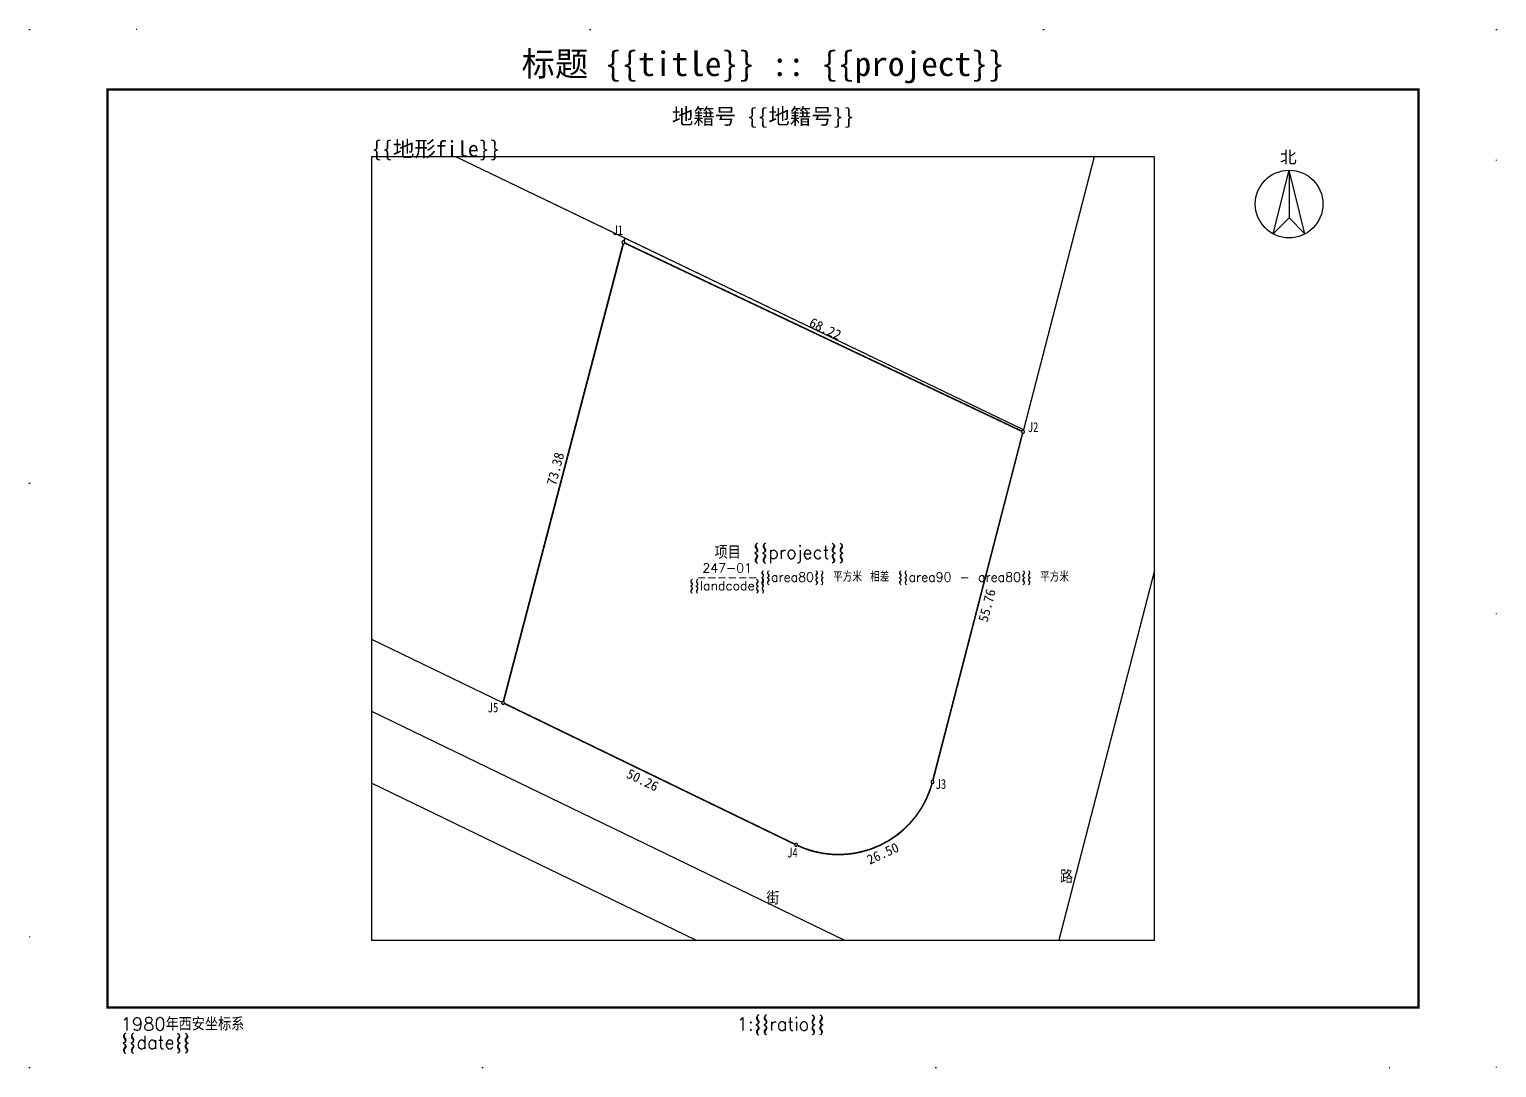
# Model space of a CAD drawing. Extents: x 1126655 to 1127345, y 4215862 to 4216253.
# Drawn here: x 1126655.2 to 1126881.6, y 4215985.3 to 4216145.4 of the extents above; entities that cross this region are included whole.
import ezdxf
from ezdxf.enums import TextEntityAlignment as Align

# ---------------------------------------------------------------- set-up
doc = ezdxf.new("R2010")
doc.units = 0
doc.header["$MEASUREMENT"] = 0
doc.linetypes.add('DOT', pattern=[6.35, 0, -6.35])
for name, color, linetype in [('border_inner', 252, 'Continuous'), ('border_main', 7, 'Continuous'), ('border_source', 7, 'Continuous'), ('dim_jzd_index', 6, 'Continuous'), ('dim_jzd_point', 6, 'Continuous'), ('dim_length', 5, 'Continuous'), ('gh', 7, 'Continuous'), ('print_region', 7, 'Continuous'), ('symbols', 4, 'Continuous'), ('宗地边界', 6, 'Continuous'), ('定桩书', 6, 'Continuous'), ('属性注记', 7, 'Continuous'), ('道路中心线', 3, 'X100'), ('道路名称', 150, 'Continuous')]:
    doc.layers.add(name, color=color, linetype=linetype)
doc.styles.get("Standard").update_dxf_attribs({"font": ''})
doc.styles.add('XDXT', font='txt.shx', dxfattribs={"bigfont": 'hztxt.shx'})
doc.styles.get('Standard').set_extended_font_data('SimSun')
doc.linetypes.add('X100', pattern='A,12,-1.5,[149,symbolx.shx,S=0.08,R=0,X=0,Y=0],-1.5', length=15)

# ---------------------------------------------------------------- blocks, each defined once
blk = doc.blocks.new('gh')
at = {"layer": 'border_inner', "color": 8}
blk.add_lwpolyline([(560198.75, 4322973.17), (560319.58, 4322973.17), (560319.58, 4323094), (560198.75, 4323094)], close=True, dxfattribs=at)
at = {"layer": '定桩书', "color": 8, "linetype": 'Continuous'}
for points in [[(560198.75, 4323019.62), (560219.05, 4323009.79), (560237.86, 4323081.45), (560211.78, 4323094)], [(560310.25, 4323094), (560299.36, 4323051.86), (560211.78, 4323094)], [(560248.78, 4322973.17), (560198.75, 4322997.4)]]:
    blk.add_lwpolyline(points, dxfattribs=at)
blk.add_lwpolyline([(560299.36, 4323051.86), (560237.86, 4323081.45), (560219.05, 4323009.79), (560264.28, 4322987.88, 0.473496), (560285.34, 4322997.63)], format="xyb", close=True, dxfattribs=at)
at = {"layer": '道路中心线', "color": 8, "linetype": 'X100', "flags": 128}
for points in [[(560319.58, 4323030.2), (560304.84, 4322973.17)], [(560198.75, 4323008.51), (560271.72, 4322973.17)]]:
    blk.add_lwpolyline(points, dxfattribs=at)

msp = doc.modelspace()

# ---------------------------------------------------------------- linework, layer by layer
at = {"layer": 'symbols'}
msp.add_lwpolyline([(1126849.57, 4216116.37), (1126852.02, 4216113.91), (1126849.57, 4216123.73), (1126849.57, 4216116.37), (1126847.11, 4216113.91), (1126849.57, 4216123.73)], dxfattribs=at)
msp.add_circle((1126849.57, 4216118.51), 5.22, dxfattribs=at)
at = {"layer": '宗地边界', "color": 7, "const_width": 0.245}
msp.add_lwpolyline([(1126746.85, 4216112.59), (1126808.5, 4216083.39), (1126794.55, 4216029.41, -0.472935), (1126773.5, 4216019.69), (1126728.26, 4216041.6)], format="xyb", close=True, dxfattribs=at)

# ---------------------------------------------------------------- block references
at = {"layer": 'gh'}
msp.add_blockref('gh', (566509.22, -106968.19), dxfattribs=at)

# ---------------------------------------------------------------- texts
at = {"layer": 'dim_length'}
for s, rotation, p in [('68.22', 334.6591, (1126778.01, 4216099.29)), ('73.38', 75.3296, (1126736.34, 4216077.68)), ('55.76', 75.5063, (1126802.94, 4216056.6)), ('50.26', 334.1577, (1126749.81, 4216029.69)), ('26.50', 24.7708, (1126786.87, 4216018.37))]:
    msp.add_text(s, height=1.51, rotation=rotation, dxfattribs=at).set_placement(p, align=Align.MIDDLE_CENTER)
at = {"layer": 'symbols'}
msp.add_text('北', height=1.89, dxfattribs=at).set_placement((1126849.45, 4216124.79), align=Align.CENTER)
at = {"layer": '属性注记'}
msp.add_text('标题 {{title}} :: {{project}}', height=3.776, dxfattribs=at).set_placement((1126768.38, 4216138.24), align=Align.CENTER)
msp.add_text('地籍号 {{地籍号}}', height=2.4274, dxfattribs=at).set_placement((1126768.38, 4216131.94), align=Align.MIDDLE)
msp.add_text('{{地形file}}', height=2.427, dxfattribs=at).set_placement((1126707.97, 4216125.81))
at = {"layer": '属性注记', "style": 'XDXT'}
for s, height, p in [('项目 {{project}}', 2.0229, (1126770.98, 4216064.66)), ('247-01', 1.416, (1126762.86, 4216062.39)), ('{{landcode}}', 1.416, (1126762.86, 4216059.56)), ('------', 1.416, (1126762.86, 4216060.98))]:
    msp.add_text(s, height=height, dxfattribs=at).set_placement(p, align=Align.MIDDLE)
for s, height, p in [('{{area80}} 平方米 相差 {{area90 - area80}} 平方米', 1.416, (1126767.92, 4216060.27)), ('1980年西安坐标系', 2.023, (1126669.26, 4215991.05)), ('1:{{ratio}}', 2.0229, (1126764.34, 4215991.05)), ('{{date}}', 2.023, (1126669.26, 4215988.22))]:
    msp.add_text(s, height=height, dxfattribs=at).set_placement(p)
at = {"layer": '道路名称', "linetype": 'Continuous', "style": 'XDXT'}
for s, p in [('路', (1126815.22, 4216014.89)), ('街', (1126769.9, 4216011.59))]:
    msp.add_text(s, height=2, dxfattribs=at).set_placement(p, align=Align.MIDDLE)

# ---------------------------------------------------------------- next in the draw order: wipeouts: each hides what was drawn before it
for points in [[(1126746.82, 4216112.82), (1126746.78, 4216112.81), (1126746.74, 4216112.79), (1126746.7, 4216112.77), (1126746.67, 4216112.73), (1126746.65, 4216112.7), (1126746.63, 4216112.66), (1126746.62, 4216112.61), (1126746.62, 4216112.57), (1126746.63, 4216112.52), (1126746.65, 4216112.48), (1126746.67, 4216112.45), (1126746.7, 4216112.42), (1126746.74, 4216112.39), (1126746.78, 4216112.37), (1126746.82, 4216112.37), (1126746.87, 4216112.37), (1126746.91, 4216112.37), (1126746.95, 4216112.39), (1126746.99, 4216112.42), (1126747.02, 4216112.45), (1126747.05, 4216112.48), (1126747.06, 4216112.52), (1126747.07, 4216112.57), (1126747.07, 4216112.61), (1126747.06, 4216112.66), (1126747.05, 4216112.7), (1126747.02, 4216112.73), (1126746.99, 4216112.77), (1126746.95, 4216112.79), (1126746.91, 4216112.81), (1126746.87, 4216112.82)], [(1126808.48, 4216083.62), (1126808.44, 4216083.61), (1126808.4, 4216083.59), (1126808.36, 4216083.57), (1126808.33, 4216083.54), (1126808.3, 4216083.5), (1126808.29, 4216083.46), (1126808.28, 4216083.41), (1126808.28, 4216083.37), (1126808.29, 4216083.33), (1126808.3, 4216083.28), (1126808.33, 4216083.25), (1126808.36, 4216083.22), (1126808.4, 4216083.19), (1126808.44, 4216083.17), (1126808.48, 4216083.17), (1126808.53, 4216083.17), (1126808.57, 4216083.17), (1126808.61, 4216083.19), (1126808.65, 4216083.22), (1126808.68, 4216083.25), (1126808.7, 4216083.28), (1126808.72, 4216083.33), (1126808.73, 4216083.37), (1126808.73, 4216083.41), (1126808.72, 4216083.46), (1126808.7, 4216083.5), (1126808.68, 4216083.54), (1126808.65, 4216083.57), (1126808.61, 4216083.59), (1126808.57, 4216083.61), (1126808.53, 4216083.62)], [(1126728.24, 4216041.82), (1126728.2, 4216041.82), (1126728.16, 4216041.8), (1126728.12, 4216041.77), (1126728.09, 4216041.74), (1126728.06, 4216041.71), (1126728.05, 4216041.66), (1126728.04, 4216041.62), (1126728.04, 4216041.58), (1126728.05, 4216041.53), (1126728.06, 4216041.49), (1126728.09, 4216041.46), (1126728.12, 4216041.42), (1126728.16, 4216041.4), (1126728.2, 4216041.38), (1126728.24, 4216041.37), (1126728.28, 4216041.37), (1126728.33, 4216041.38), (1126728.37, 4216041.4), (1126728.41, 4216041.42), (1126728.44, 4216041.46), (1126728.46, 4216041.49), (1126728.48, 4216041.53), (1126728.49, 4216041.58), (1126728.49, 4216041.62), (1126728.48, 4216041.66), (1126728.46, 4216041.71), (1126728.44, 4216041.74), (1126728.41, 4216041.77), (1126728.37, 4216041.8), (1126728.33, 4216041.82), (1126728.28, 4216041.82)], [(1126794.53, 4216029.63), (1126794.48, 4216029.62), (1126794.44, 4216029.61), (1126794.41, 4216029.58), (1126794.37, 4216029.55), (1126794.35, 4216029.51), (1126794.33, 4216029.47), (1126794.32, 4216029.43), (1126794.32, 4216029.38), (1126794.33, 4216029.34), (1126794.35, 4216029.3), (1126794.37, 4216029.26), (1126794.41, 4216029.23), (1126794.44, 4216029.21), (1126794.48, 4216029.19), (1126794.53, 4216029.18), (1126794.57, 4216029.18), (1126794.61, 4216029.19), (1126794.66, 4216029.21), (1126794.69, 4216029.23), (1126794.72, 4216029.26), (1126794.75, 4216029.3), (1126794.77, 4216029.34), (1126794.77, 4216029.38), (1126794.77, 4216029.43), (1126794.77, 4216029.47), (1126794.75, 4216029.51), (1126794.72, 4216029.55), (1126794.69, 4216029.58), (1126794.66, 4216029.61), (1126794.61, 4216029.62), (1126794.57, 4216029.63)], [(1126773.47, 4216019.92), (1126773.43, 4216019.91), (1126773.39, 4216019.89), (1126773.35, 4216019.87), (1126773.32, 4216019.84), (1126773.3, 4216019.8), (1126773.28, 4216019.76), (1126773.27, 4216019.71), (1126773.27, 4216019.67), (1126773.28, 4216019.63), (1126773.3, 4216019.58), (1126773.32, 4216019.55), (1126773.35, 4216019.52), (1126773.39, 4216019.49), (1126773.43, 4216019.47), (1126773.47, 4216019.47), (1126773.52, 4216019.47), (1126773.56, 4216019.47), (1126773.6, 4216019.49), (1126773.64, 4216019.52), (1126773.67, 4216019.55), (1126773.69, 4216019.58), (1126773.71, 4216019.63), (1126773.72, 4216019.67), (1126773.72, 4216019.71), (1126773.71, 4216019.76), (1126773.69, 4216019.8), (1126773.67, 4216019.84), (1126773.64, 4216019.87), (1126773.6, 4216019.89), (1126773.56, 4216019.91), (1126773.52, 4216019.92)]]:
    msp.add_wipeout(points).dxf.layer = 'dim_jzd_point'

# ---------------------------------------------------------------- next in the draw order: linework, layer by layer
at = {"layer": 'border_main', "const_width": 0.354}
msp.add_lwpolyline([(1126667.24, 4215994.59), (1126869.53, 4215994.59), (1126869.53, 4216136.19), (1126667.24, 4216136.19)], close=True, dxfattribs=at)
at = {"layer": 'border_source', "color": 1}
msp.add_lwpolyline([(1126707.97, 4216004.97), (1126828.8, 4216004.97), (1126828.8, 4216125.81), (1126707.97, 4216125.81)], close=True, dxfattribs=at)
at = {"layer": 'dim_jzd_point'}
for points in [[(1126746.82, 4216112.82), (1126746.78, 4216112.81), (1126746.74, 4216112.79), (1126746.7, 4216112.77), (1126746.67, 4216112.73), (1126746.65, 4216112.7), (1126746.63, 4216112.66), (1126746.62, 4216112.61), (1126746.62, 4216112.57), (1126746.63, 4216112.52), (1126746.65, 4216112.48), (1126746.67, 4216112.45), (1126746.7, 4216112.42), (1126746.74, 4216112.39), (1126746.78, 4216112.37), (1126746.82, 4216112.37), (1126746.87, 4216112.37), (1126746.91, 4216112.37), (1126746.95, 4216112.39), (1126746.99, 4216112.42), (1126747.02, 4216112.45), (1126747.05, 4216112.48), (1126747.06, 4216112.52), (1126747.07, 4216112.57), (1126747.07, 4216112.61), (1126747.06, 4216112.66), (1126747.05, 4216112.7), (1126747.02, 4216112.73), (1126746.99, 4216112.77), (1126746.95, 4216112.79), (1126746.91, 4216112.81), (1126746.87, 4216112.82)], [(1126808.48, 4216083.62), (1126808.44, 4216083.61), (1126808.4, 4216083.59), (1126808.36, 4216083.57), (1126808.33, 4216083.54), (1126808.3, 4216083.5), (1126808.29, 4216083.46), (1126808.28, 4216083.41), (1126808.28, 4216083.37), (1126808.29, 4216083.33), (1126808.3, 4216083.28), (1126808.33, 4216083.25), (1126808.36, 4216083.22), (1126808.4, 4216083.19), (1126808.44, 4216083.17), (1126808.48, 4216083.17), (1126808.53, 4216083.17), (1126808.57, 4216083.17), (1126808.61, 4216083.19), (1126808.65, 4216083.22), (1126808.68, 4216083.25), (1126808.7, 4216083.28), (1126808.72, 4216083.33), (1126808.73, 4216083.37), (1126808.73, 4216083.41), (1126808.72, 4216083.46), (1126808.7, 4216083.5), (1126808.68, 4216083.54), (1126808.65, 4216083.57), (1126808.61, 4216083.59), (1126808.57, 4216083.61), (1126808.53, 4216083.62)], [(1126728.24, 4216041.82), (1126728.2, 4216041.82), (1126728.16, 4216041.8), (1126728.12, 4216041.77), (1126728.09, 4216041.74), (1126728.06, 4216041.71), (1126728.05, 4216041.66), (1126728.04, 4216041.62), (1126728.04, 4216041.58), (1126728.05, 4216041.53), (1126728.06, 4216041.49), (1126728.09, 4216041.46), (1126728.12, 4216041.42), (1126728.16, 4216041.4), (1126728.2, 4216041.38), (1126728.24, 4216041.37), (1126728.28, 4216041.37), (1126728.33, 4216041.38), (1126728.37, 4216041.4), (1126728.41, 4216041.42), (1126728.44, 4216041.46), (1126728.46, 4216041.49), (1126728.48, 4216041.53), (1126728.49, 4216041.58), (1126728.49, 4216041.62), (1126728.48, 4216041.66), (1126728.46, 4216041.71), (1126728.44, 4216041.74), (1126728.41, 4216041.77), (1126728.37, 4216041.8), (1126728.33, 4216041.82), (1126728.28, 4216041.82)], [(1126794.53, 4216029.63), (1126794.48, 4216029.62), (1126794.44, 4216029.61), (1126794.41, 4216029.58), (1126794.37, 4216029.55), (1126794.35, 4216029.51), (1126794.33, 4216029.47), (1126794.32, 4216029.43), (1126794.32, 4216029.38), (1126794.33, 4216029.34), (1126794.35, 4216029.3), (1126794.37, 4216029.26), (1126794.41, 4216029.23), (1126794.44, 4216029.21), (1126794.48, 4216029.19), (1126794.53, 4216029.18), (1126794.57, 4216029.18), (1126794.61, 4216029.19), (1126794.66, 4216029.21), (1126794.69, 4216029.23), (1126794.72, 4216029.26), (1126794.75, 4216029.3), (1126794.77, 4216029.34), (1126794.77, 4216029.38), (1126794.77, 4216029.43), (1126794.77, 4216029.47), (1126794.75, 4216029.51), (1126794.72, 4216029.55), (1126794.69, 4216029.58), (1126794.66, 4216029.61), (1126794.61, 4216029.62), (1126794.57, 4216029.63)], [(1126773.47, 4216019.92), (1126773.43, 4216019.91), (1126773.39, 4216019.89), (1126773.35, 4216019.87), (1126773.32, 4216019.84), (1126773.3, 4216019.8), (1126773.28, 4216019.76), (1126773.27, 4216019.71), (1126773.27, 4216019.67), (1126773.28, 4216019.63), (1126773.3, 4216019.58), (1126773.32, 4216019.55), (1126773.35, 4216019.52), (1126773.39, 4216019.49), (1126773.43, 4216019.47), (1126773.47, 4216019.47), (1126773.52, 4216019.47), (1126773.56, 4216019.47), (1126773.6, 4216019.49), (1126773.64, 4216019.52), (1126773.67, 4216019.55), (1126773.69, 4216019.58), (1126773.71, 4216019.63), (1126773.72, 4216019.67), (1126773.72, 4216019.71), (1126773.71, 4216019.76), (1126773.69, 4216019.8), (1126773.67, 4216019.84), (1126773.64, 4216019.87), (1126773.6, 4216019.89), (1126773.56, 4216019.91), (1126773.52, 4216019.92)]]:
    msp.add_lwpolyline(points, close=True, dxfattribs=at)
at = {"layer": 'print_region', "linetype": 'DOT', "ltscale": 11}
msp.add_lwpolyline([(1126655.17, 4215985.34), (1126881.6, 4215985.34), (1126881.6, 4216145.44), (1126655.17, 4216145.44)], close=True, dxfattribs=at)

# ---------------------------------------------------------------- next in the draw order: texts
at = {"layer": 'dim_jzd_index', "width": 0.8}
for s, p in [('J1', (1126745.97, 4216114.47)), ('J2', (1126810.06, 4216084.12)), ('J5', (1126726.71, 4216040.88)), ('J3', (1126795.83, 4216029.07)), ('J4', (1126772.92, 4216018.5))]:
    msp.add_text(s, height=1.51, dxfattribs=at).set_placement(p, align=Align.MIDDLE_CENTER)

doc.saveas('drawing.dxf')
